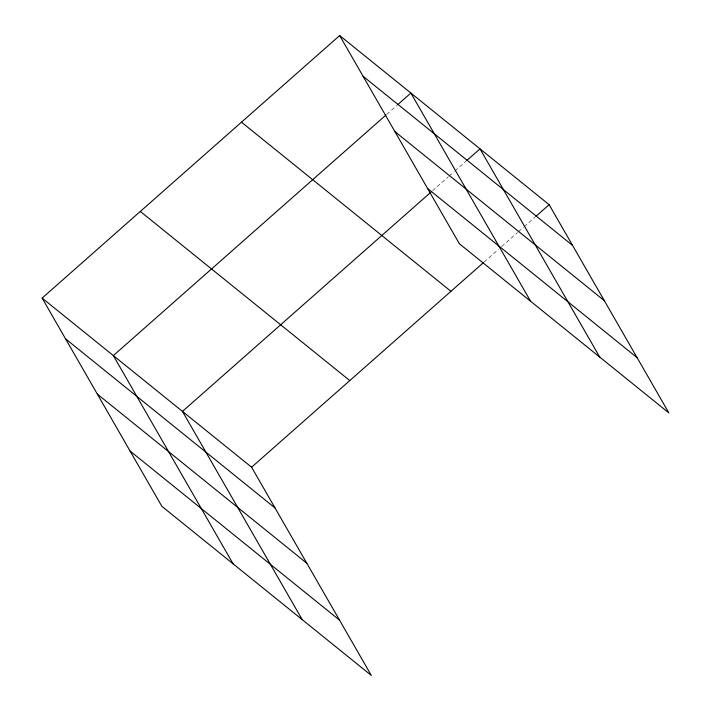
<?xml version="1.0" encoding="UTF-8"?>
<svg xmlns="http://www.w3.org/2000/svg" width="711" height="711" viewBox="0 0 711 711"><rect width="100%" height="100%" fill="white"/><g stroke="black" fill="none" stroke-linecap="round" stroke-linejoin="round"><path stroke-width="0.53" stroke-dasharray="3.56 2.67" d="M386.757 114.347L396.738 105.539M432.581 190.717L448.392 176.763M449.219 176.035L454.213 171.627M455.049 170.898L465.865 161.353M484.227 261.95L498.375 249.463M501.699 246.53L517.51 232.577M518.346 231.848L523.34 227.44M524.167 226.702L534.983 217.166"/><path stroke-width="1.07" d="M42.127 298.087L251.596 467.216L371.338 675.45L161.868 506.321L42.127 298.087L339.662 35.55L549.132 204.679L668.873 412.913L459.404 243.784L339.662 35.55M385.922 115.084L113.351 355.589L233.084 563.823M397.573 104.801L410.887 93.052L530.619 301.286M430.91 192.183L182.469 411.402L302.211 619.637M466.692 160.615L480.005 148.866L599.746 357.1M251.596 467.216L483.4 262.679M535.818 216.428L549.132 204.679M363.09 76.281L572.559 245.419M394.872 131.562L604.341 300.691M427.622 188.504L637.092 357.642M241.473 122.185L450.943 291.314M140.316 211.451L349.785 380.581M65.554 338.818L275.024 507.956M97.336 394.098L306.805 563.228M130.086 451.05L339.556 620.179"/></g></svg>
